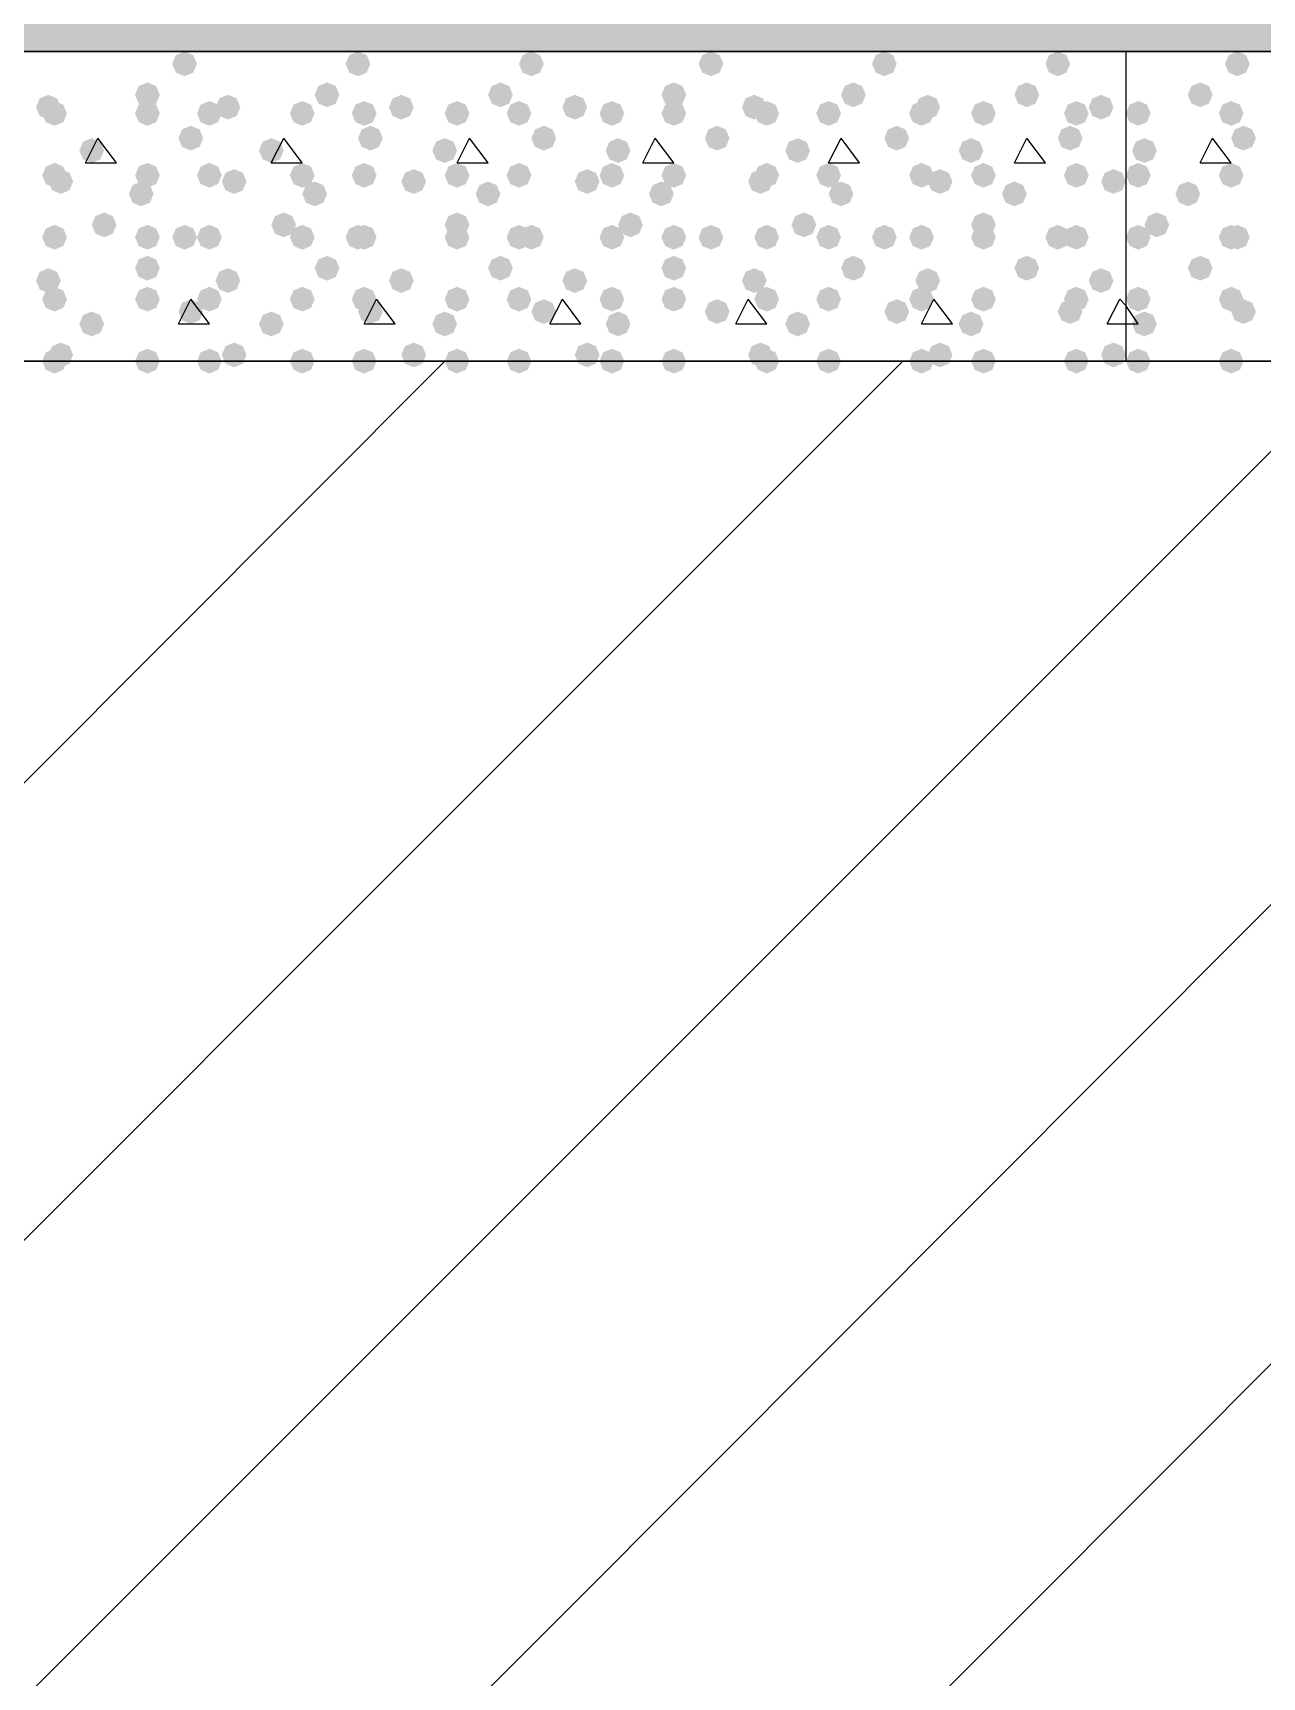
# Model space of a CAD drawing. Header units: millimetres. Extents: x 0 to 420, y 0 to 297.
# Drawn here: x 80.41 to 88.82, y 154.83 to 166.07 of the extents above; entities that cross this region are included whole.
import ezdxf

# ---------------------------------------------------------------- set-up
doc = ezdxf.new("R2010")
doc.units = ezdxf.units.MM
doc.layers.get('0').update_dxf_attribs({"linetype": 'CONTINUOUS'})

msp = doc.modelspace()

# ---------------------------------------------------------------- hatches: boundary and pattern name
at = {"true_color": 0x000008}
h = msp.add_hatch(color=0, dxfattribs=at)
h.paths.add_polyline_path([(378.544667, 177.927), (32.469667, 177.927), (378.544667, 165.946667)], flags=0)
h.paths.add_polyline_path([(32.469667, 177.927), (378.544667, 165.946667), (32.469667, 165.946667)], flags=0)
for points in [[(81.534, 165.862), (81.509129, 165.802204), (81.449333, 165.777333), (81.389538, 165.802204), (81.364667, 165.862), (81.389537, 165.921796), (81.449333, 165.946667), (81.509129, 165.921796)], [(82.719333, 165.862), (82.694462, 165.802204), (82.634667, 165.777333), (82.574871, 165.802204), (82.55, 165.862), (82.574871, 165.921796), (82.634667, 165.946667), (82.694462, 165.921796)], [(83.904667, 165.862), (83.879796, 165.802204), (83.82, 165.777333), (83.760204, 165.802204), (83.735333, 165.862), (83.760204, 165.921796), (83.82, 165.946667), (83.879796, 165.921796)], [(85.132333, 165.862), (85.107463, 165.802204), (85.047667, 165.777333), (84.987871, 165.802204), (84.963, 165.862), (84.987871, 165.921796), (85.047667, 165.946667), (85.107462, 165.921796)], [(86.317667, 165.862), (86.292796, 165.802204), (86.233, 165.777333), (86.173204, 165.802204), (86.148333, 165.862), (86.173204, 165.921796), (86.233, 165.946667), (86.292796, 165.921796)], [(87.503, 165.862), (87.478129, 165.802204), (87.418333, 165.777333), (87.358537, 165.802204), (87.333667, 165.862), (87.358537, 165.921796), (87.418333, 165.946667), (87.478129, 165.921796)], [(81.28, 165.650333), (81.255129, 165.590537), (81.195333, 165.565667), (81.135538, 165.590537), (81.110667, 165.650333), (81.135537, 165.710129), (81.195333, 165.735), (81.255129, 165.710129)], [(82.507667, 165.650333), (82.482796, 165.590537), (82.423, 165.565667), (82.363204, 165.590537), (82.338333, 165.650333), (82.363204, 165.710129), (82.423, 165.735), (82.482796, 165.710129)], [(83.693, 165.650333), (83.668129, 165.590537), (83.608333, 165.565667), (83.548537, 165.590537), (83.523667, 165.650333), (83.548537, 165.710129), (83.608333, 165.735), (83.668129, 165.710129)], [(84.878333, 165.650333), (84.853463, 165.590537), (84.793667, 165.565667), (84.733871, 165.590537), (84.709, 165.650333), (84.733871, 165.710129), (84.793667, 165.735), (84.853462, 165.710129)], [(86.106, 165.650333), (86.081129, 165.590537), (86.021333, 165.565667), (85.961537, 165.590537), (85.936667, 165.650333), (85.961537, 165.710129), (86.021333, 165.735), (86.081129, 165.710129)], [(87.291333, 165.650333), (87.266463, 165.590537), (87.206667, 165.565667), (87.146871, 165.590537), (87.122, 165.650333), (87.146871, 165.710129), (87.206667, 165.735), (87.266462, 165.710129)], [(80.602667, 165.565667), (80.577796, 165.505871), (80.518, 165.481), (80.458204, 165.505871), (80.433333, 165.565667), (80.458204, 165.625462), (80.518, 165.650333), (80.577796, 165.625463)], [(80.645, 165.523333), (80.620129, 165.463537), (80.560333, 165.438667), (80.500538, 165.463537), (80.475667, 165.523333), (80.500537, 165.583129), (80.560333, 165.608), (80.620129, 165.583129)], [(81.28, 165.523333), (81.255129, 165.463537), (81.195333, 165.438667), (81.135538, 165.463537), (81.110667, 165.523333), (81.135537, 165.583129), (81.195333, 165.608), (81.255129, 165.583129)], [(81.703333, 165.523333), (81.678463, 165.463537), (81.618667, 165.438667), (81.558871, 165.463537), (81.534, 165.523333), (81.558871, 165.583129), (81.618667, 165.608), (81.678462, 165.583129)], [(81.830333, 165.565667), (81.805463, 165.505871), (81.745667, 165.481), (81.685871, 165.505871), (81.661, 165.565667), (81.685871, 165.625462), (81.745667, 165.650333), (81.805462, 165.625463)], [(82.338333, 165.523333), (82.313463, 165.463537), (82.253667, 165.438667), (82.193871, 165.463537), (82.169, 165.523333), (82.193871, 165.583129), (82.253667, 165.608), (82.313462, 165.583129)], [(82.761667, 165.523333), (82.736796, 165.463537), (82.677, 165.438667), (82.617204, 165.463537), (82.592333, 165.523333), (82.617204, 165.583129), (82.677, 165.608), (82.736796, 165.583129)], [(83.015667, 165.565667), (82.990796, 165.505871), (82.931, 165.481), (82.871204, 165.505871), (82.846333, 165.565667), (82.871204, 165.625462), (82.931, 165.650333), (82.990796, 165.625463)], [(83.396667, 165.523333), (83.371796, 165.463537), (83.312, 165.438667), (83.252204, 165.463537), (83.227333, 165.523333), (83.252204, 165.583129), (83.312, 165.608), (83.371796, 165.583129)], [(83.82, 165.523333), (83.795129, 165.463537), (83.735333, 165.438667), (83.675538, 165.463537), (83.650667, 165.523333), (83.675537, 165.583129), (83.735333, 165.608), (83.795129, 165.583129)], [(84.201, 165.565667), (84.176129, 165.505871), (84.116333, 165.481), (84.056537, 165.505871), (84.031667, 165.565667), (84.056537, 165.625462), (84.116333, 165.650333), (84.176129, 165.625463)], [(84.455, 165.523333), (84.430129, 165.463537), (84.370333, 165.438667), (84.310538, 165.463537), (84.285667, 165.523333), (84.310537, 165.583129), (84.370333, 165.608), (84.430129, 165.583129)], [(84.878333, 165.523333), (84.853463, 165.463537), (84.793667, 165.438667), (84.733871, 165.463537), (84.709, 165.523333), (84.733871, 165.583129), (84.793667, 165.608), (84.853462, 165.583129)], [(85.428667, 165.565667), (85.403796, 165.505871), (85.344, 165.481), (85.284204, 165.505871), (85.259333, 165.565667), (85.284204, 165.625462), (85.344, 165.650333), (85.403796, 165.625463)], [(85.513333, 165.523333), (85.488463, 165.463537), (85.428667, 165.438667), (85.368871, 165.463537), (85.344, 165.523333), (85.368871, 165.583129), (85.428667, 165.608), (85.488462, 165.583129)], [(85.936667, 165.523333), (85.911796, 165.463537), (85.852, 165.438667), (85.792204, 165.463537), (85.767333, 165.523333), (85.792204, 165.583129), (85.852, 165.608), (85.911796, 165.583129)], [(86.571667, 165.523333), (86.546796, 165.463537), (86.487, 165.438667), (86.427204, 165.463537), (86.402333, 165.523333), (86.427204, 165.583129), (86.487, 165.608), (86.546796, 165.583129)], [(86.614, 165.565667), (86.589129, 165.505871), (86.529333, 165.481), (86.469538, 165.505871), (86.444667, 165.565667), (86.469537, 165.625462), (86.529333, 165.650333), (86.589129, 165.625463)], [(86.995, 165.523333), (86.970129, 165.463537), (86.910333, 165.438667), (86.850538, 165.463537), (86.825667, 165.523333), (86.850537, 165.583129), (86.910333, 165.608), (86.970129, 165.583129)], [(87.63, 165.523333), (87.605129, 165.463537), (87.545333, 165.438667), (87.485538, 165.463537), (87.460667, 165.523333), (87.485537, 165.583129), (87.545333, 165.608), (87.605129, 165.583129)], [(87.799333, 165.565667), (87.774462, 165.505871), (87.714667, 165.481), (87.654871, 165.505871), (87.63, 165.565667), (87.654871, 165.625462), (87.714667, 165.650333), (87.774462, 165.625463)], [(80.899, 165.269333), (80.874129, 165.209537), (80.814333, 165.184667), (80.754538, 165.209537), (80.729667, 165.269333), (80.754537, 165.329129), (80.814333, 165.354), (80.874129, 165.329129)], [(81.576333, 165.354), (81.551463, 165.294204), (81.491667, 165.269333), (81.431871, 165.294204), (81.407, 165.354), (81.431871, 165.413796), (81.491667, 165.438667), (81.551462, 165.413796)], [(82.126667, 165.269333), (82.101796, 165.209537), (82.042, 165.184667), (81.982204, 165.209537), (81.957333, 165.269333), (81.982204, 165.329129), (82.042, 165.354), (82.101796, 165.329129)], [(82.804, 165.354), (82.779129, 165.294204), (82.719333, 165.269333), (82.659538, 165.294204), (82.634667, 165.354), (82.659537, 165.413796), (82.719333, 165.438667), (82.779129, 165.413796)], [(83.312, 165.269333), (83.287129, 165.209537), (83.227333, 165.184667), (83.167538, 165.209537), (83.142667, 165.269333), (83.167537, 165.329129), (83.227333, 165.354), (83.287129, 165.329129)], [(83.989333, 165.354), (83.964462, 165.294204), (83.904667, 165.269333), (83.844871, 165.294204), (83.82, 165.354), (83.844871, 165.413796), (83.904667, 165.438667), (83.964462, 165.413796)], [(84.497333, 165.269333), (84.472463, 165.209537), (84.412667, 165.184667), (84.352871, 165.209537), (84.328, 165.269333), (84.352871, 165.329129), (84.412667, 165.354), (84.472462, 165.329129)], [(85.174667, 165.354), (85.149796, 165.294204), (85.09, 165.269333), (85.030204, 165.294204), (85.005333, 165.354), (85.030204, 165.413796), (85.09, 165.438667), (85.149796, 165.413796)], [(85.725, 165.269333), (85.700129, 165.209537), (85.640333, 165.184667), (85.580538, 165.209537), (85.555667, 165.269333), (85.580537, 165.329129), (85.640333, 165.354), (85.700129, 165.329129)], [(86.402333, 165.354), (86.377463, 165.294204), (86.317667, 165.269333), (86.257871, 165.294204), (86.233, 165.354), (86.257871, 165.413796), (86.317667, 165.438667), (86.377462, 165.413796)], [(86.910333, 165.269333), (86.885463, 165.209537), (86.825667, 165.184667), (86.765871, 165.209537), (86.741, 165.269333), (86.765871, 165.329129), (86.825667, 165.354), (86.885462, 165.329129)], [(87.587667, 165.354), (87.562796, 165.294204), (87.503, 165.269333), (87.443204, 165.294204), (87.418333, 165.354), (87.443204, 165.413796), (87.503, 165.438667), (87.562796, 165.413796)], [(80.645, 165.1), (80.620129, 165.040204), (80.560333, 165.015333), (80.500538, 165.040204), (80.475667, 165.1), (80.500537, 165.159796), (80.560333, 165.184667), (80.620129, 165.159796)], [(80.687333, 165.057667), (80.662463, 164.997871), (80.602667, 164.973), (80.542871, 164.997871), (80.518, 165.057667), (80.542871, 165.117462), (80.602667, 165.142333), (80.662462, 165.117463)], [(81.28, 165.1), (81.255129, 165.040204), (81.195333, 165.015333), (81.135538, 165.040204), (81.110667, 165.1), (81.135537, 165.159796), (81.195333, 165.184667), (81.255129, 165.159796)], [(81.703333, 165.1), (81.678463, 165.040204), (81.618667, 165.015333), (81.558871, 165.040204), (81.534, 165.1), (81.558871, 165.159796), (81.618667, 165.184667), (81.678462, 165.159796)], [(81.872667, 165.057667), (81.847796, 164.997871), (81.788, 164.973), (81.728204, 164.997871), (81.703333, 165.057667), (81.728204, 165.117462), (81.788, 165.142333), (81.847796, 165.117463)], [(82.338333, 165.1), (82.313463, 165.040204), (82.253667, 165.015333), (82.193871, 165.040204), (82.169, 165.1), (82.193871, 165.159796), (82.253667, 165.184667), (82.313462, 165.159796)], [(82.761667, 165.1), (82.736796, 165.040204), (82.677, 165.015333), (82.617204, 165.040204), (82.592333, 165.1), (82.617204, 165.159796), (82.677, 165.184667), (82.736796, 165.159796)], [(83.100333, 165.057667), (83.075463, 164.997871), (83.015667, 164.973), (82.955871, 164.997871), (82.931, 165.057667), (82.955871, 165.117462), (83.015667, 165.142333), (83.075462, 165.117463)], [(83.396667, 165.1), (83.371796, 165.040204), (83.312, 165.015333), (83.252204, 165.040204), (83.227333, 165.1), (83.252204, 165.159796), (83.312, 165.184667), (83.371796, 165.159796)], [(83.82, 165.1), (83.795129, 165.040204), (83.735333, 165.015333), (83.675538, 165.040204), (83.650667, 165.1), (83.675537, 165.159796), (83.735333, 165.184667), (83.795129, 165.159796)], [(84.285667, 165.057667), (84.260796, 164.997871), (84.201, 164.973), (84.141204, 164.997871), (84.116333, 165.057667), (84.141204, 165.117462), (84.201, 165.142333), (84.260796, 165.117463)], [(84.455, 165.1), (84.430129, 165.040204), (84.370333, 165.015333), (84.310538, 165.040204), (84.285667, 165.1), (84.310537, 165.159796), (84.370333, 165.184667), (84.430129, 165.159796)], [(84.878333, 165.1), (84.853463, 165.040204), (84.793667, 165.015333), (84.733871, 165.040204), (84.709, 165.1), (84.733871, 165.159796), (84.793667, 165.184667), (84.853462, 165.159796)], [(85.471, 165.057667), (85.446129, 164.997871), (85.386333, 164.973), (85.326537, 164.997871), (85.301667, 165.057667), (85.326537, 165.117462), (85.386333, 165.142333), (85.446129, 165.117463)], [(85.513333, 165.1), (85.488463, 165.040204), (85.428667, 165.015333), (85.368871, 165.040204), (85.344, 165.1), (85.368871, 165.159796), (85.428667, 165.184667), (85.488462, 165.159796)], [(85.936667, 165.1), (85.911796, 165.040204), (85.852, 165.015333), (85.792204, 165.040204), (85.767333, 165.1), (85.792204, 165.159796), (85.852, 165.184667), (85.911796, 165.159796)], [(86.571667, 165.1), (86.546796, 165.040204), (86.487, 165.015333), (86.427204, 165.040204), (86.402333, 165.1), (86.427204, 165.159796), (86.487, 165.184667), (86.546796, 165.159796)], [(86.698667, 165.057667), (86.673796, 164.997871), (86.614, 164.973), (86.554204, 164.997871), (86.529333, 165.057667), (86.554204, 165.117462), (86.614, 165.142333), (86.673796, 165.117463)], [(86.995, 165.1), (86.970129, 165.040204), (86.910333, 165.015333), (86.850538, 165.040204), (86.825667, 165.1), (86.850537, 165.159796), (86.910333, 165.184667), (86.970129, 165.159796)], [(87.63, 165.1), (87.605129, 165.040204), (87.545333, 165.015333), (87.485538, 165.040204), (87.460667, 165.1), (87.485537, 165.159796), (87.545333, 165.184667), (87.605129, 165.159796)], [(87.884, 165.057667), (87.859129, 164.997871), (87.799333, 164.973), (87.739538, 164.997871), (87.714667, 165.057667), (87.739537, 165.117462), (87.799333, 165.142333), (87.859129, 165.117463)], [(81.237667, 164.973), (81.212796, 164.913204), (81.153, 164.888333), (81.093204, 164.913204), (81.068333, 164.973), (81.093204, 165.032796), (81.153, 165.057667), (81.212796, 165.032796)], [(82.423, 164.973), (82.398129, 164.913204), (82.338333, 164.888333), (82.278537, 164.913204), (82.253667, 164.973), (82.278537, 165.032796), (82.338333, 165.057667), (82.398129, 165.032796)], [(83.608333, 164.973), (83.583463, 164.913204), (83.523667, 164.888333), (83.463871, 164.913204), (83.439, 164.973), (83.463871, 165.032796), (83.523667, 165.057667), (83.583462, 165.032796)], [(84.793667, 164.973), (84.768796, 164.913204), (84.709, 164.888333), (84.649204, 164.913204), (84.624333, 164.973), (84.649204, 165.032796), (84.709, 165.057667), (84.768796, 165.032796)], [(86.021333, 164.973), (85.996462, 164.913204), (85.936667, 164.888333), (85.876871, 164.913204), (85.852, 164.973), (85.876871, 165.032796), (85.936667, 165.057667), (85.996462, 165.032796)], [(87.206667, 164.973), (87.181796, 164.913204), (87.122, 164.888333), (87.062204, 164.913204), (87.037333, 164.973), (87.062204, 165.032796), (87.122, 165.057667), (87.181796, 165.032796)], [(80.983667, 164.761333), (80.958796, 164.701537), (80.899, 164.676667), (80.839204, 164.701537), (80.814333, 164.761333), (80.839204, 164.821129), (80.899, 164.846), (80.958796, 164.821129)], [(82.211333, 164.761333), (82.186462, 164.701537), (82.126667, 164.676667), (82.066871, 164.701537), (82.042, 164.761333), (82.066871, 164.821129), (82.126667, 164.846), (82.186462, 164.821129)], [(83.396667, 164.761333), (83.371796, 164.701537), (83.312, 164.676667), (83.252204, 164.701537), (83.227333, 164.761333), (83.252204, 164.821129), (83.312, 164.846), (83.371796, 164.821129)], [(84.582, 164.761333), (84.557129, 164.701537), (84.497333, 164.676667), (84.437538, 164.701537), (84.412667, 164.761333), (84.437537, 164.821129), (84.497333, 164.846), (84.557129, 164.821129)], [(85.767333, 164.761333), (85.742463, 164.701537), (85.682667, 164.676667), (85.622871, 164.701537), (85.598, 164.761333), (85.622871, 164.821129), (85.682667, 164.846), (85.742462, 164.821129)], [(86.995, 164.761333), (86.970129, 164.701537), (86.910333, 164.676667), (86.850538, 164.701537), (86.825667, 164.761333), (86.850537, 164.821129), (86.910333, 164.846), (86.970129, 164.821129)], [(80.645, 164.676667), (80.620129, 164.616871), (80.560333, 164.592), (80.500538, 164.616871), (80.475667, 164.676667), (80.500537, 164.736462), (80.560333, 164.761333), (80.620129, 164.736463)], [(81.28, 164.676667), (81.255129, 164.616871), (81.195333, 164.592), (81.135538, 164.616871), (81.110667, 164.676667), (81.135537, 164.736462), (81.195333, 164.761333), (81.255129, 164.736463)], [(81.534, 164.676667), (81.509129, 164.616871), (81.449333, 164.592), (81.389538, 164.616871), (81.364667, 164.676667), (81.389537, 164.736462), (81.449333, 164.761333), (81.509129, 164.736463)], [(81.703333, 164.676667), (81.678463, 164.616871), (81.618667, 164.592), (81.558871, 164.616871), (81.534, 164.676667), (81.558871, 164.736462), (81.618667, 164.761333), (81.678462, 164.736463)], [(82.338333, 164.676667), (82.313463, 164.616871), (82.253667, 164.592), (82.193871, 164.616871), (82.169, 164.676667), (82.193871, 164.736462), (82.253667, 164.761333), (82.313462, 164.736463)], [(82.719333, 164.676667), (82.694462, 164.616871), (82.634667, 164.592), (82.574871, 164.616871), (82.55, 164.676667), (82.574871, 164.736462), (82.634667, 164.761333), (82.694462, 164.736463)], [(82.761667, 164.676667), (82.736796, 164.616871), (82.677, 164.592), (82.617204, 164.616871), (82.592333, 164.676667), (82.617204, 164.736462), (82.677, 164.761333), (82.736796, 164.736463)], [(83.396667, 164.676667), (83.371796, 164.616871), (83.312, 164.592), (83.252204, 164.616871), (83.227333, 164.676667), (83.252204, 164.736462), (83.312, 164.761333), (83.371796, 164.736463)], [(83.82, 164.676667), (83.795129, 164.616871), (83.735333, 164.592), (83.675538, 164.616871), (83.650667, 164.676667), (83.675537, 164.736462), (83.735333, 164.761333), (83.795129, 164.736463)], [(83.904667, 164.676667), (83.879796, 164.616871), (83.82, 164.592), (83.760204, 164.616871), (83.735333, 164.676667), (83.760204, 164.736462), (83.82, 164.761333), (83.879796, 164.736463)], [(84.455, 164.676667), (84.430129, 164.616871), (84.370333, 164.592), (84.310538, 164.616871), (84.285667, 164.676667), (84.310537, 164.736462), (84.370333, 164.761333), (84.430129, 164.736463)], [(84.878333, 164.676667), (84.853463, 164.616871), (84.793667, 164.592), (84.733871, 164.616871), (84.709, 164.676667), (84.733871, 164.736462), (84.793667, 164.761333), (84.853462, 164.736463)], [(85.132333, 164.676667), (85.107463, 164.616871), (85.047667, 164.592), (84.987871, 164.616871), (84.963, 164.676667), (84.987871, 164.736462), (85.047667, 164.761333), (85.107462, 164.736463)], [(85.513333, 164.676667), (85.488463, 164.616871), (85.428667, 164.592), (85.368871, 164.616871), (85.344, 164.676667), (85.368871, 164.736462), (85.428667, 164.761333), (85.488462, 164.736463)], [(85.936667, 164.676667), (85.911796, 164.616871), (85.852, 164.592), (85.792204, 164.616871), (85.767333, 164.676667), (85.792204, 164.736462), (85.852, 164.761333), (85.911796, 164.736463)], [(86.317667, 164.676667), (86.292796, 164.616871), (86.233, 164.592), (86.173204, 164.616871), (86.148333, 164.676667), (86.173204, 164.736462), (86.233, 164.761333), (86.292796, 164.736463)], [(86.571667, 164.676667), (86.546796, 164.616871), (86.487, 164.592), (86.427204, 164.616871), (86.402333, 164.676667), (86.427204, 164.736462), (86.487, 164.761333), (86.546796, 164.736463)], [(86.995, 164.676667), (86.970129, 164.616871), (86.910333, 164.592), (86.850538, 164.616871), (86.825667, 164.676667), (86.850537, 164.736462), (86.910333, 164.761333), (86.970129, 164.736463)], [(87.503, 164.676667), (87.478129, 164.616871), (87.418333, 164.592), (87.358537, 164.616871), (87.333667, 164.676667), (87.358537, 164.736462), (87.418333, 164.761333), (87.478129, 164.736463)], [(87.63, 164.676667), (87.605129, 164.616871), (87.545333, 164.592), (87.485538, 164.616871), (87.460667, 164.676667), (87.485537, 164.736462), (87.545333, 164.761333), (87.605129, 164.736463)], [(81.28, 164.465), (81.255129, 164.405204), (81.195333, 164.380333), (81.135538, 164.405204), (81.110667, 164.465), (81.135537, 164.524796), (81.195333, 164.549667), (81.255129, 164.524796)], [(82.507667, 164.465), (82.482796, 164.405204), (82.423, 164.380333), (82.363204, 164.405204), (82.338333, 164.465), (82.363204, 164.524796), (82.423, 164.549667), (82.482796, 164.524796)], [(83.693, 164.465), (83.668129, 164.405204), (83.608333, 164.380333), (83.548537, 164.405204), (83.523667, 164.465), (83.548537, 164.524796), (83.608333, 164.549667), (83.668129, 164.524796)], [(84.878333, 164.465), (84.853463, 164.405204), (84.793667, 164.380333), (84.733871, 164.405204), (84.709, 164.465), (84.733871, 164.524796), (84.793667, 164.549667), (84.853462, 164.524796)], [(86.106, 164.465), (86.081129, 164.405204), (86.021333, 164.380333), (85.961537, 164.405204), (85.936667, 164.465), (85.961537, 164.524796), (86.021333, 164.549667), (86.081129, 164.524796)], [(87.291333, 164.465), (87.266463, 164.405204), (87.206667, 164.380333), (87.146871, 164.405204), (87.122, 164.465), (87.146871, 164.524796), (87.206667, 164.549667), (87.266462, 164.524796)], [(80.602667, 164.380333), (80.577796, 164.320537), (80.518, 164.295667), (80.458204, 164.320537), (80.433333, 164.380333), (80.458204, 164.440129), (80.518, 164.465), (80.577796, 164.440129)], [(81.830333, 164.380333), (81.805463, 164.320537), (81.745667, 164.295667), (81.685871, 164.320537), (81.661, 164.380333), (81.685871, 164.440129), (81.745667, 164.465), (81.805462, 164.440129)], [(83.015667, 164.380333), (82.990796, 164.320537), (82.931, 164.295667), (82.871204, 164.320537), (82.846333, 164.380333), (82.871204, 164.440129), (82.931, 164.465), (82.990796, 164.440129)], [(84.201, 164.380333), (84.176129, 164.320537), (84.116333, 164.295667), (84.056537, 164.320537), (84.031667, 164.380333), (84.056537, 164.440129), (84.116333, 164.465), (84.176129, 164.440129)], [(85.428667, 164.380333), (85.403796, 164.320537), (85.344, 164.295667), (85.284204, 164.320537), (85.259333, 164.380333), (85.284204, 164.440129), (85.344, 164.465), (85.403796, 164.440129)], [(86.614, 164.380333), (86.589129, 164.320537), (86.529333, 164.295667), (86.469538, 164.320537), (86.444667, 164.380333), (86.469537, 164.440129), (86.529333, 164.465), (86.589129, 164.440129)], [(87.799333, 164.380333), (87.774462, 164.320537), (87.714667, 164.295667), (87.654871, 164.320537), (87.63, 164.380333), (87.654871, 164.440129), (87.714667, 164.465), (87.774462, 164.440129)], [(80.645, 164.253333), (80.620129, 164.193537), (80.560333, 164.168667), (80.500538, 164.193537), (80.475667, 164.253333), (80.500537, 164.313129), (80.560333, 164.338), (80.620129, 164.313129)], [(81.28, 164.253333), (81.255129, 164.193537), (81.195333, 164.168667), (81.135538, 164.193537), (81.110667, 164.253333), (81.135537, 164.313129), (81.195333, 164.338), (81.255129, 164.313129)], [(81.703333, 164.253333), (81.678463, 164.193537), (81.618667, 164.168667), (81.558871, 164.193537), (81.534, 164.253333), (81.558871, 164.313129), (81.618667, 164.338), (81.678462, 164.313129)], [(82.338333, 164.253333), (82.313463, 164.193537), (82.253667, 164.168667), (82.193871, 164.193537), (82.169, 164.253333), (82.193871, 164.313129), (82.253667, 164.338), (82.313462, 164.313129)], [(82.761667, 164.253333), (82.736796, 164.193537), (82.677, 164.168667), (82.617204, 164.193537), (82.592333, 164.253333), (82.617204, 164.313129), (82.677, 164.338), (82.736796, 164.313129)], [(83.396667, 164.253333), (83.371796, 164.193537), (83.312, 164.168667), (83.252204, 164.193537), (83.227333, 164.253333), (83.252204, 164.313129), (83.312, 164.338), (83.371796, 164.313129)], [(83.82, 164.253333), (83.795129, 164.193537), (83.735333, 164.168667), (83.675538, 164.193537), (83.650667, 164.253333), (83.675537, 164.313129), (83.735333, 164.338), (83.795129, 164.313129)], [(84.455, 164.253333), (84.430129, 164.193537), (84.370333, 164.168667), (84.310538, 164.193537), (84.285667, 164.253333), (84.310537, 164.313129), (84.370333, 164.338), (84.430129, 164.313129)], [(84.878333, 164.253333), (84.853463, 164.193537), (84.793667, 164.168667), (84.733871, 164.193537), (84.709, 164.253333), (84.733871, 164.313129), (84.793667, 164.338), (84.853462, 164.313129)], [(85.513333, 164.253333), (85.488463, 164.193537), (85.428667, 164.168667), (85.368871, 164.193537), (85.344, 164.253333), (85.368871, 164.313129), (85.428667, 164.338), (85.488462, 164.313129)], [(85.936667, 164.253333), (85.911796, 164.193537), (85.852, 164.168667), (85.792204, 164.193537), (85.767333, 164.253333), (85.792204, 164.313129), (85.852, 164.338), (85.911796, 164.313129)], [(86.571667, 164.253333), (86.546796, 164.193537), (86.487, 164.168667), (86.427204, 164.193537), (86.402333, 164.253333), (86.427204, 164.313129), (86.487, 164.338), (86.546796, 164.313129)], [(86.995, 164.253333), (86.970129, 164.193537), (86.910333, 164.168667), (86.850538, 164.193537), (86.825667, 164.253333), (86.850537, 164.313129), (86.910333, 164.338), (86.970129, 164.313129)], [(87.63, 164.253333), (87.605129, 164.193537), (87.545333, 164.168667), (87.485538, 164.193537), (87.460667, 164.253333), (87.485537, 164.313129), (87.545333, 164.338), (87.605129, 164.313129)], [(81.576333, 164.168667), (81.551463, 164.108871), (81.491667, 164.084), (81.431871, 164.108871), (81.407, 164.168667), (81.431871, 164.228462), (81.491667, 164.253333), (81.551462, 164.228463)], [(82.804, 164.168667), (82.779129, 164.108871), (82.719333, 164.084), (82.659538, 164.108871), (82.634667, 164.168667), (82.659537, 164.228462), (82.719333, 164.253333), (82.779129, 164.228463)], [(83.989333, 164.168667), (83.964462, 164.108871), (83.904667, 164.084), (83.844871, 164.108871), (83.82, 164.168667), (83.844871, 164.228462), (83.904667, 164.253333), (83.964462, 164.228463)], [(85.174667, 164.168667), (85.149796, 164.108871), (85.09, 164.084), (85.030204, 164.108871), (85.005333, 164.168667), (85.030204, 164.228462), (85.09, 164.253333), (85.149796, 164.228463)], [(86.402333, 164.168667), (86.377463, 164.108871), (86.317667, 164.084), (86.257871, 164.108871), (86.233, 164.168667), (86.257871, 164.228462), (86.317667, 164.253333), (86.377462, 164.228463)], [(87.587667, 164.168667), (87.562796, 164.108871), (87.503, 164.084), (87.443204, 164.108871), (87.418333, 164.168667), (87.443204, 164.228462), (87.503, 164.253333), (87.562796, 164.228463)], [(80.899, 164.084), (80.874129, 164.024204), (80.814333, 163.999333), (80.754538, 164.024204), (80.729667, 164.084), (80.754537, 164.143796), (80.814333, 164.168667), (80.874129, 164.143796)], [(82.126667, 164.084), (82.101796, 164.024204), (82.042, 163.999333), (81.982204, 164.024204), (81.957333, 164.084), (81.982204, 164.143796), (82.042, 164.168667), (82.101796, 164.143796)], [(83.312, 164.084), (83.287129, 164.024204), (83.227333, 163.999333), (83.167538, 164.024204), (83.142667, 164.084), (83.167537, 164.143796), (83.227333, 164.168667), (83.287129, 164.143796)], [(84.497333, 164.084), (84.472463, 164.024204), (84.412667, 163.999333), (84.352871, 164.024204), (84.328, 164.084), (84.352871, 164.143796), (84.412667, 164.168667), (84.472462, 164.143796)], [(85.725, 164.084), (85.700129, 164.024204), (85.640333, 163.999333), (85.580538, 164.024204), (85.555667, 164.084), (85.580537, 164.143796), (85.640333, 164.168667), (85.700129, 164.143796)], [(86.910333, 164.084), (86.885463, 164.024204), (86.825667, 163.999333), (86.765871, 164.024204), (86.741, 164.084), (86.765871, 164.143796), (86.825667, 164.168667), (86.885462, 164.143796)], [(80.645, 163.83), (80.620129, 163.770204), (80.560333, 163.745333), (80.500538, 163.770204), (80.475667, 163.83), (80.500537, 163.889796), (80.560333, 163.914667), (80.620129, 163.889796)], [(80.687333, 163.872333), (80.662463, 163.812537), (80.602667, 163.787667), (80.542871, 163.812537), (80.518, 163.872333), (80.542871, 163.932129), (80.602667, 163.957), (80.662462, 163.932129)], [(81.28, 163.83), (81.255129, 163.770204), (81.195333, 163.745333), (81.135538, 163.770204), (81.110667, 163.83), (81.135537, 163.889796), (81.195333, 163.914667), (81.255129, 163.889796)], [(81.703333, 163.83), (81.678463, 163.770204), (81.618667, 163.745333), (81.558871, 163.770204), (81.534, 163.83), (81.558871, 163.889796), (81.618667, 163.914667), (81.678462, 163.889796)], [(81.872667, 163.872333), (81.847796, 163.812537), (81.788, 163.787667), (81.728204, 163.812537), (81.703333, 163.872333), (81.728204, 163.932129), (81.788, 163.957), (81.847796, 163.932129)], [(82.338333, 163.83), (82.313463, 163.770204), (82.253667, 163.745333), (82.193871, 163.770204), (82.169, 163.83), (82.193871, 163.889796), (82.253667, 163.914667), (82.313462, 163.889796)], [(82.761667, 163.83), (82.736796, 163.770204), (82.677, 163.745333), (82.617204, 163.770204), (82.592333, 163.83), (82.617204, 163.889796), (82.677, 163.914667), (82.736796, 163.889796)], [(83.100333, 163.872333), (83.075463, 163.812537), (83.015667, 163.787667), (82.955871, 163.812537), (82.931, 163.872333), (82.955871, 163.932129), (83.015667, 163.957), (83.075462, 163.932129)], [(83.396667, 163.83), (83.371796, 163.770204), (83.312, 163.745333), (83.252204, 163.770204), (83.227333, 163.83), (83.252204, 163.889796), (83.312, 163.914667), (83.371796, 163.889796)], [(83.82, 163.83), (83.795129, 163.770204), (83.735333, 163.745333), (83.675538, 163.770204), (83.650667, 163.83), (83.675537, 163.889796), (83.735333, 163.914667), (83.795129, 163.889796)], [(84.285667, 163.872333), (84.260796, 163.812537), (84.201, 163.787667), (84.141204, 163.812537), (84.116333, 163.872333), (84.141204, 163.932129), (84.201, 163.957), (84.260796, 163.932129)], [(84.455, 163.83), (84.430129, 163.770204), (84.370333, 163.745333), (84.310538, 163.770204), (84.285667, 163.83), (84.310537, 163.889796), (84.370333, 163.914667), (84.430129, 163.889796)], [(84.878333, 163.83), (84.853463, 163.770204), (84.793667, 163.745333), (84.733871, 163.770204), (84.709, 163.83), (84.733871, 163.889796), (84.793667, 163.914667), (84.853462, 163.889796)], [(85.471, 163.872333), (85.446129, 163.812537), (85.386333, 163.787667), (85.326537, 163.812537), (85.301667, 163.872333), (85.326537, 163.932129), (85.386333, 163.957), (85.446129, 163.932129)], [(85.513333, 163.83), (85.488463, 163.770204), (85.428667, 163.745333), (85.368871, 163.770204), (85.344, 163.83), (85.368871, 163.889796), (85.428667, 163.914667), (85.488462, 163.889796)], [(85.936667, 163.83), (85.911796, 163.770204), (85.852, 163.745333), (85.792204, 163.770204), (85.767333, 163.83), (85.792204, 163.889796), (85.852, 163.914667), (85.911796, 163.889796)], [(86.571667, 163.83), (86.546796, 163.770204), (86.487, 163.745333), (86.427204, 163.770204), (86.402333, 163.83), (86.427204, 163.889796), (86.487, 163.914667), (86.546796, 163.889796)], [(86.698667, 163.872333), (86.673796, 163.812537), (86.614, 163.787667), (86.554204, 163.812537), (86.529333, 163.872333), (86.554204, 163.932129), (86.614, 163.957), (86.673796, 163.932129)], [(86.995, 163.83), (86.970129, 163.770204), (86.910333, 163.745333), (86.850538, 163.770204), (86.825667, 163.83), (86.850537, 163.889796), (86.910333, 163.914667), (86.970129, 163.889796)], [(87.63, 163.83), (87.605129, 163.770204), (87.545333, 163.745333), (87.485538, 163.770204), (87.460667, 163.83), (87.485537, 163.889796), (87.545333, 163.914667), (87.605129, 163.889796)], [(87.884, 163.872333), (87.859129, 163.812537), (87.799333, 163.787667), (87.739538, 163.812537), (87.714667, 163.872333), (87.739537, 163.932129), (87.799333, 163.957), (87.859129, 163.932129)]]:
    msp.add_hatch(color=0, dxfattribs=at).paths.add_polyline_path(points, flags=0)
at = {"true_color": 0x000007}
for points in [[(88.730667, 165.862), (88.705796, 165.802204), (88.646, 165.777333), (88.586204, 165.802204), (88.561333, 165.862), (88.586204, 165.921796), (88.646, 165.946667), (88.705796, 165.921796)], [(88.476667, 165.650333), (88.451796, 165.590537), (88.392, 165.565667), (88.332204, 165.590537), (88.307333, 165.650333), (88.332204, 165.710129), (88.392, 165.735), (88.451796, 165.710129)], [(88.053333, 165.523333), (88.028463, 165.463537), (87.968667, 165.438667), (87.908871, 165.463537), (87.884, 165.523333), (87.908871, 165.583129), (87.968667, 165.608), (88.028462, 165.583129)], [(88.688333, 165.523333), (88.663463, 165.463537), (88.603667, 165.438667), (88.543871, 165.463537), (88.519, 165.523333), (88.543871, 165.583129), (88.603667, 165.608), (88.663462, 165.583129)], [(88.095667, 165.269333), (88.070796, 165.209537), (88.011, 165.184667), (87.951204, 165.209537), (87.926333, 165.269333), (87.951204, 165.329129), (88.011, 165.354), (88.070796, 165.329129)], [(88.773, 165.354), (88.748129, 165.294204), (88.688333, 165.269333), (88.628537, 165.294204), (88.603667, 165.354), (88.628537, 165.413796), (88.688333, 165.438667), (88.748129, 165.413796)], [(88.053333, 165.1), (88.028463, 165.040204), (87.968667, 165.015333), (87.908871, 165.040204), (87.884, 165.1), (87.908871, 165.159796), (87.968667, 165.184667), (88.028462, 165.159796)], [(88.688333, 165.1), (88.663463, 165.040204), (88.603667, 165.015333), (88.543871, 165.040204), (88.519, 165.1), (88.543871, 165.159796), (88.603667, 165.184667), (88.663462, 165.159796)], [(88.392, 164.973), (88.367129, 164.913204), (88.307333, 164.888333), (88.247538, 164.913204), (88.222667, 164.973), (88.247537, 165.032796), (88.307333, 165.057667), (88.367129, 165.032796)], [(88.180333, 164.761333), (88.155463, 164.701537), (88.095667, 164.676667), (88.035871, 164.701537), (88.011, 164.761333), (88.035871, 164.821129), (88.095667, 164.846), (88.155462, 164.821129)], [(88.053333, 164.676667), (88.028463, 164.616871), (87.968667, 164.592), (87.908871, 164.616871), (87.884, 164.676667), (87.908871, 164.736462), (87.968667, 164.761333), (88.028462, 164.736463)], [(88.688333, 164.676667), (88.663463, 164.616871), (88.603667, 164.592), (88.543871, 164.616871), (88.519, 164.676667), (88.543871, 164.736462), (88.603667, 164.761333), (88.663462, 164.736463)], [(88.730667, 164.676667), (88.705796, 164.616871), (88.646, 164.592), (88.586204, 164.616871), (88.561333, 164.676667), (88.586204, 164.736462), (88.646, 164.761333), (88.705796, 164.736463)], [(88.476667, 164.465), (88.451796, 164.405204), (88.392, 164.380333), (88.332204, 164.405204), (88.307333, 164.465), (88.332204, 164.524796), (88.392, 164.549667), (88.451796, 164.524796)], [(88.053333, 164.253333), (88.028463, 164.193537), (87.968667, 164.168667), (87.908871, 164.193537), (87.884, 164.253333), (87.908871, 164.313129), (87.968667, 164.338), (88.028462, 164.313129)], [(88.688333, 164.253333), (88.663463, 164.193537), (88.603667, 164.168667), (88.543871, 164.193537), (88.519, 164.253333), (88.543871, 164.313129), (88.603667, 164.338), (88.663462, 164.313129)], [(88.773, 164.168667), (88.748129, 164.108871), (88.688333, 164.084), (88.628537, 164.108871), (88.603667, 164.168667), (88.628537, 164.228462), (88.688333, 164.253333), (88.748129, 164.228463)], [(88.095667, 164.084), (88.070796, 164.024204), (88.011, 163.999333), (87.951204, 164.024204), (87.926333, 164.084), (87.951204, 164.143796), (88.011, 164.168667), (88.070796, 164.143796)], [(88.053333, 163.83), (88.028463, 163.770204), (87.968667, 163.745333), (87.908871, 163.770204), (87.884, 163.83), (87.908871, 163.889796), (87.968667, 163.914667), (88.028462, 163.889796)], [(88.688333, 163.83), (88.663463, 163.770204), (88.603667, 163.745333), (88.543871, 163.770204), (88.519, 163.83), (88.543871, 163.889796), (88.603667, 163.914667), (88.663462, 163.889796)]]:
    msp.add_hatch(color=0, dxfattribs=at).paths.add_polyline_path(points, flags=0)

# ---------------------------------------------------------------- linework, layer by layer
at = {"color": 0, "true_color": 0x000008}
msp.add_lwpolyline([(32.469667, 177.927), (378.544667, 165.946667), (32.469667, 165.946667)], close=True, dxfattribs=at)
at = {"color": 0, "true_color": 0x000007}
for points in [[(31.369, 142.621), (31.369, 165.946667), (379.603, 165.946667), (379.603, 142.621), (217.17, 142.621), (217.17, 121.454333), (193.844333, 121.454333), (193.844333, 142.621)], [(31.369, 142.621), (31.369, 165.946667), (379.603, 165.946667), (379.603, 142.621), (217.17, 142.621), (217.17, 121.454333), (193.844333, 121.454333), (193.844333, 142.621)], [(87.884, 165.946667), (87.884, 163.83), (90.000667, 163.83), (90.000667, 165.946667)]]:
    msp.add_lwpolyline(points, close=True, dxfattribs=at)
for points in [[(87.884, 165.946667), (68.834, 165.946667)], [(88.392, 165.184667), (88.476667, 165.354)], [(88.603667, 165.184667), (88.476667, 165.354)], [(88.392, 165.184667), (88.603667, 165.184667)], [(87.968667, 164.084), (87.884, 164.211)], [(87.884, 164.084), (87.968667, 164.084)], [(68.834, 163.83), (87.884, 163.83)]]:
    msp.add_lwpolyline(points, dxfattribs=at)
at = {"color": 0, "true_color": 0x000008}
for points in [[(80.772, 165.184667), (80.856667, 165.354)], [(80.983667, 165.184667), (80.856667, 165.354)], [(82.042, 165.184667), (82.126667, 165.354)], [(82.253667, 165.184667), (82.126667, 165.354)], [(83.312, 165.184667), (83.396667, 165.354)], [(83.523667, 165.184667), (83.396667, 165.354)], [(84.582, 165.184667), (84.666667, 165.354)], [(84.793667, 165.184667), (84.666667, 165.354)], [(85.852, 165.184667), (85.936667, 165.354)], [(86.063667, 165.184667), (85.936667, 165.354)], [(87.122, 165.184667), (87.206667, 165.354)], [(87.333667, 165.184667), (87.206667, 165.354)], [(80.772, 165.184667), (80.983667, 165.184667)], [(82.042, 165.184667), (82.253667, 165.184667)], [(83.312, 165.184667), (83.523667, 165.184667)], [(84.582, 165.184667), (84.793667, 165.184667)], [(85.852, 165.184667), (86.063667, 165.184667)], [(87.122, 165.184667), (87.333667, 165.184667)], [(81.407, 164.084), (81.491667, 164.253333)], [(81.618667, 164.084), (81.491667, 164.253333)], [(82.677, 164.084), (82.761667, 164.253333)], [(82.888667, 164.084), (82.761667, 164.253333)], [(83.947, 164.084), (84.031667, 164.253333)], [(84.158667, 164.084), (84.031667, 164.253333)], [(85.217, 164.084), (85.301667, 164.253333)], [(85.428667, 164.084), (85.301667, 164.253333)], [(86.487, 164.084), (86.571667, 164.253333)], [(86.698667, 164.084), (86.571667, 164.253333)], [(87.757, 164.084), (87.841667, 164.253333)], [(87.884, 164.211), (87.841667, 164.253333)], [(81.407, 164.084), (81.618667, 164.084)], [(82.677, 164.084), (82.888667, 164.084)], [(83.947, 164.084), (84.158667, 164.084)], [(85.217, 164.084), (85.428667, 164.084)], [(86.487, 164.084), (86.698667, 164.084)], [(87.757, 164.084), (87.884, 164.084)]]:
    msp.add_lwpolyline(points, dxfattribs=at)
at = {"color": 0, "true_color": 0x0000fd}
msp.add_lwpolyline([(215.053333, 144.737667), (377.486333, 144.737667), (377.486333, 163.83), (33.528, 163.83), (33.528, 144.737667), (195.961, 144.737667), (195.961, 123.571), (215.053333, 123.571)], close=True, dxfattribs=at)
at = {"color": 0, "true_color": 0x000003}
for points in [[(64.177335, 144.737666), (83.227335, 163.829999)], [(67.267668, 144.737666), (86.360001, 163.829999)], [(70.400335, 144.737666), (89.492668, 163.829999)], [(73.533001, 144.737666), (92.583001, 163.829999)], [(76.665668, 144.737666), (95.715668, 163.829999)]]:
    msp.add_lwpolyline(points, dxfattribs=at)

doc.saveas('drawing.dxf')
